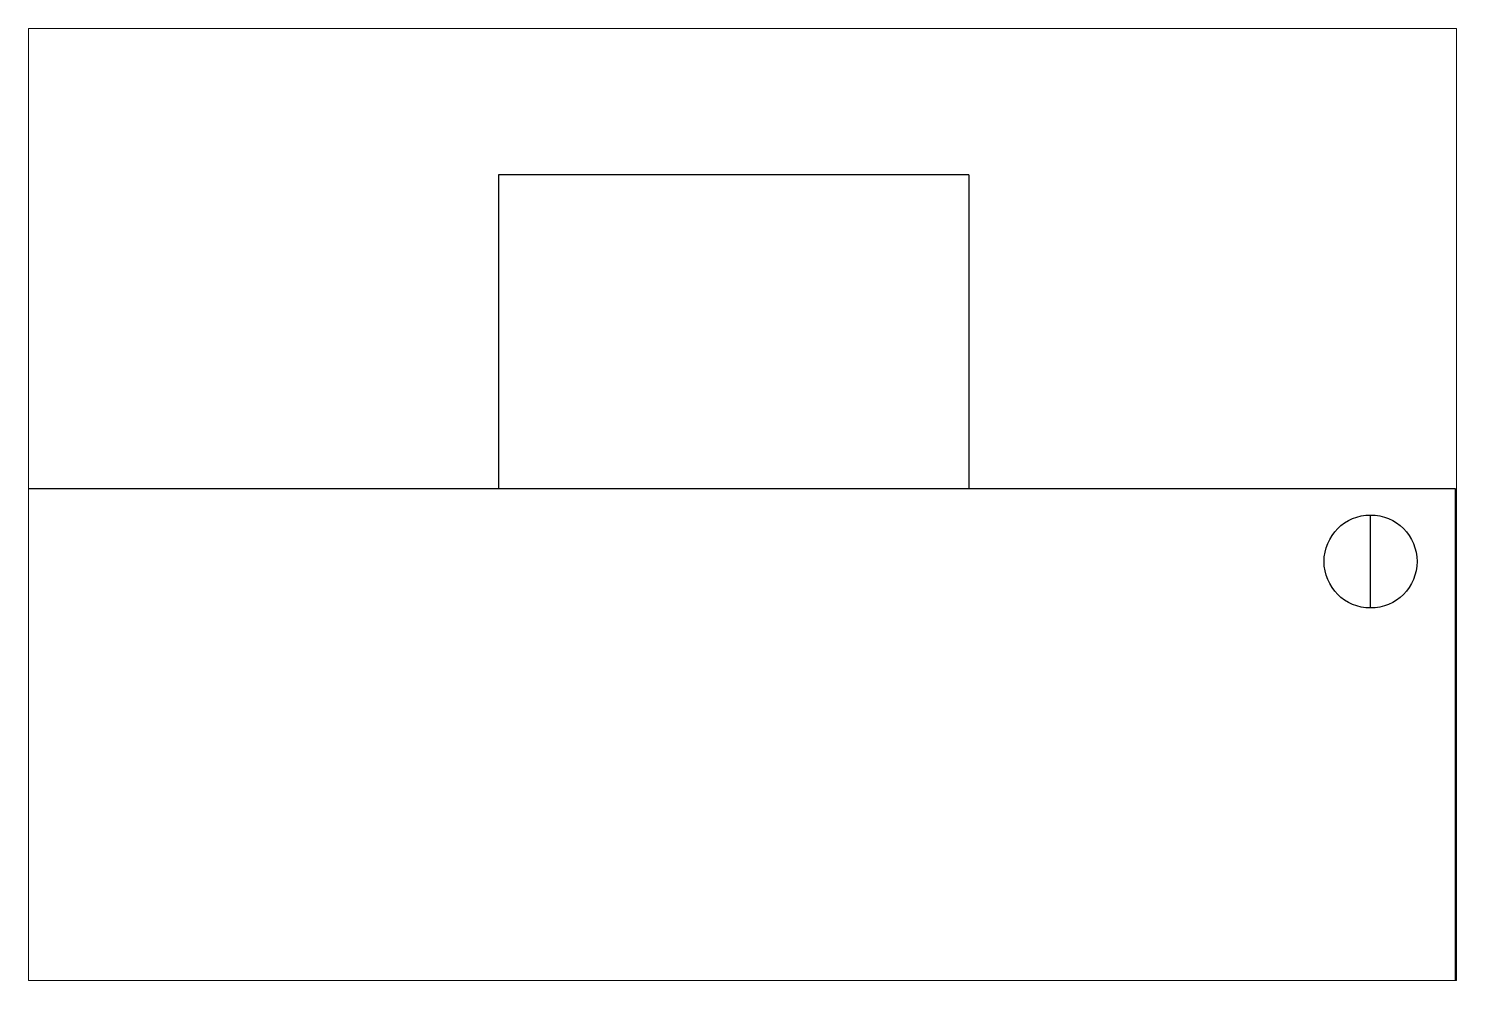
# Paper-space layout 'Layout1' of a CAD drawing. Extents: x 0 to 3, y 0 to 2.
# The model-space entities are those that its viewports show. They can reach past a viewport. Long polylines and large blocks are cut down to what shows.
import ezdxf

# ---------------------------------------------------------------- set-up
doc = ezdxf.new("R2010")
doc.units = 0
doc.header["$MEASUREMENT"] = 0
doc.layers.add('CONDULETES', color=3, linetype='CONTINUOUS')

msp = doc.modelspace()

# ---------------------------------------------------------------- linework, layer by layer
at = {"layer": 'CONDULETES'}
for p, q in [((-0.03126, 0.08349), (-0.03126, 0.04349)), ((0.02874, 0.08349), (0.02874, 0.04349)), ((0.07996, 0.02824), (0.07996, 0.04011)), ((0.13074, 0.02349), (0.09074, 0.02349))]:
    msp.add_line(p, q, dxfattribs=at)
msp.add_lwpolyline([(0.02874, 0.08349), (-0.03126, 0.08349)], dxfattribs=at)
msp.add_lwpolyline([(0.09074, -0.05651), (-0.09326, -0.05651), (-0.09326, 0.04349), (0.09074, 0.04349)], close=True, dxfattribs=at)
msp.add_circle((0.07996, 0.03417), 0.00593, dxfattribs=at)

psp = doc.layouts.get("Layout1")

# ---------------------------------------------------------------- viewports
at = {"layer": 'CONDULETES'}
psp.add_viewport(center=(1.5, 1), size=(3, 2), view_center_point=(-0.00014, 0.04144), view_height=0.1214033, dxfattribs=at)

doc.saveas('drawing.dxf')
